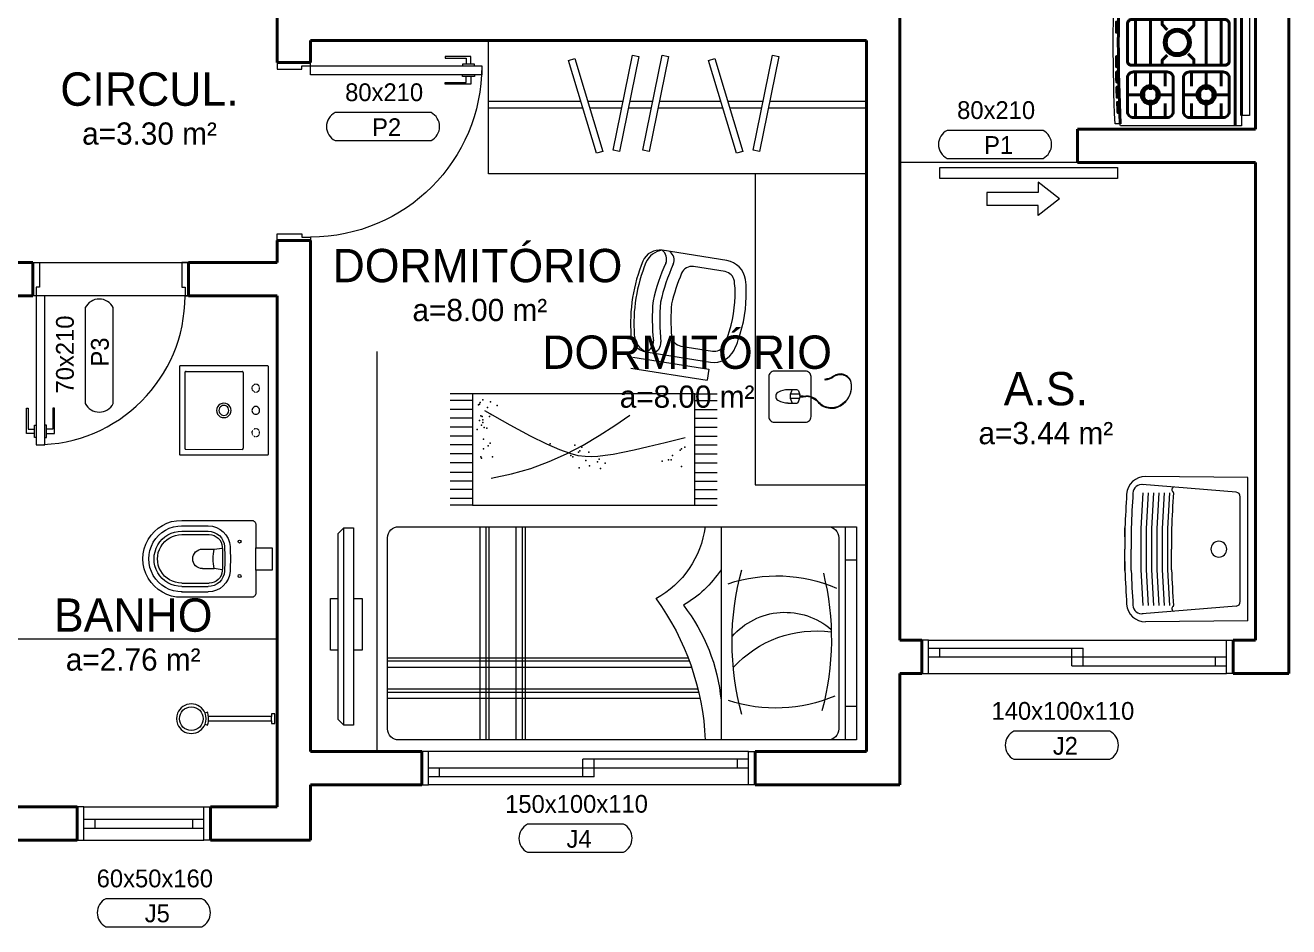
# Model space of a CAD drawing. Header units: millimetres. Extents: x 13204 to 24802, y 21209 to 40694.
# Drawn here: x 24203 to 24771, y 35512 to 35918 of the extents above; entities that cross this region are included whole.
import ezdxf
from ezdxf.enums import TextEntityAlignment as Align

# ---------------------------------------------------------------- set-up
doc = ezdxf.new("R2010")
doc.units = ezdxf.units.MM
doc.linetypes.add('CACHE', pattern=[0.24, 0.12, -0.12])
doc.linetypes.add('CONTINU', pattern=[0])
for name, color, linetype, lineweight in [('ESPECARQ', 2, 'Continuous', 20), ('ESQUADRIA', 2, 'Continuous', 20), ('Esquadrias', 2, 'Continuous', 20), ('Hachura', 8, 'Continuous', 0), ('Layout', 6, 'Continuous', 15), ('Layout-int', 1, 'Continuous', 40), ('Louças', 150, 'Continuous', 15), ('MOBILIÁRIO', 6, 'Continuous', 13), ('Moveis', 6, 'Continuous', 13), ('Paredes', 1, 'Continuous', 40), ('PISO', 5, 'Continuous', 5), ('TEXTO', 4, 'Continuous', 5)]:
    doc.layers.add(name, color=color, linetype=linetype, lineweight=lineweight)
doc.styles.add('LANA', font='stylu.ttf')
doc.styles.add('REGUA60', font='cityb___.ttf', dxfattribs={"width": 1.4})

# ---------------------------------------------------------------- blocks, each defined once
blk = doc.blocks.new('*U8', base_point=(47684.74, 3776.54))
at = {"layer": 'Esquadrias'}
for p, q in [((47678.49, 3848.54), (47674.99, 3848.54)), ((47674.99, 3848.54), (47674.99, 3837.04)), ((47679.24, 3850.29), (47678.49, 3850.29)), ((47678.49, 3850.29), (47678.49, 3844.79)), ((47683.24, 3853.54), (47679.24, 3853.54)), ((47679.24, 3853.54), (47679.24, 3776.54)), ((47683.24, 3776.54), (47683.24, 3853.54)), ((47683.24, 3850.29), (47683.99, 3850.29)), ((47683.99, 3850.29), (47683.99, 3844.79)), ((47683.99, 3848.54), (47687.49, 3848.54)), ((47687.49, 3848.54), (47687.49, 3837.04)), ((47675.74, 3837.04), (47675.74, 3846.54)), ((47675.74, 3846.54), (47678.49, 3846.54)), ((47678.49, 3844.79), (47679.24, 3844.79)), ((47683.99, 3844.79), (47683.24, 3844.79)), ((47686.74, 3846.54), (47683.99, 3846.54)), ((47686.74, 3837.04), (47686.74, 3846.54)), ((47674.99, 3837.04), (47675.74, 3837.04)), ((47687.49, 3837.04), (47686.74, 3837.04)), ((47606.24, 3776.54), (47604.74, 3776.54)), ((47606.24, 3772.54), (47606.24, 3776.54)), ((47679.24, 3776.54), (47683.24, 3776.54)), ((47683.24, 3776.54), (47684.74, 3776.54)), ((47683.24, 3772.54), (47683.24, 3776.54)), ((47607.74, 3772.54), (47606.24, 3772.54)), ((47607.74, 3761.54), (47607.74, 3772.54)), ((47681.74, 3761.54), (47681.74, 3772.54)), ((47681.74, 3772.54), (47683.24, 3772.54)), ((47604.74, 3761.54), (47607.74, 3761.54)), ((47684.74, 3761.54), (47681.74, 3761.54))]:
    blk.add_line(p, q, dxfattribs=at)
at = {"layer": 'Esquadrias', "color": 0}
blk.add_arc((47683.24, 3776.54), 77, 90, 180, dxfattribs=at)
blk = doc.blocks.new('*U13', base_point=(47994.74, 3576.54))
at = {"layer": 'Esquadrias'}
for p, q in [((47847.74, 3576.54), (47844.74, 3576.54)), ((47847.74, 3561.54), (47847.74, 3576.54)), ((47991.74, 3576.54), (47994.74, 3576.54)), ((47991.74, 3561.54), (47991.74, 3576.54)), ((47991.74, 3573.04), (47917.24, 3573.04)), ((47917.24, 3565.04), (47917.24, 3573.04)), ((47922.24, 3565.04), (47922.24, 3573.04)), ((47986.74, 3569.04), (47986.74, 3573.04)), ((47991.74, 3569.04), (47847.74, 3569.04)), ((47922.24, 3565.04), (47847.74, 3565.04)), ((47852.74, 3565.04), (47852.74, 3569.04)), ((47844.74, 3561.54), (47847.74, 3561.54)), ((47994.74, 3561.54), (47991.74, 3561.54))]:
    blk.add_line(p, q, dxfattribs=at)
at = {"layer": 'Esquadrias', "color": 0}
for p, q in [((47991.74, 3576.54), (47847.74, 3576.54)), ((47991.74, 3561.54), (47847.74, 3561.54))]:
    blk.add_line(p, q, dxfattribs=at)
blk = doc.blocks.new('7113117_p')
at = {"layer": 'Louças'}
blk.add_lwpolyline([(172.9, -144, 0.467984), (153.2, -124.3), (50, -124.3), (50, -50.4), (-50.4, -50.4), (-50.4, -124.3), (-153.6, -124.3, 0.441665), (-173.3, -144), (-173.3, -457.4, 1.008711), (172.9, -457.4)], format="xyb", close=True, dxfattribs=at)
at = {"layer": 'Louças', "linetype": 'CONTINU'}
blk.add_lwpolyline([(-50.4, -124.3), (50, -124.3)], dxfattribs=at)
at = {"layer": 'Louças', "color": 8, "linetype": 'CONTINU'}
for points in [[(-77.7, -190.6, 1), (-77.7, -204.4)], [(-77.7, -204.4, 1), (-77.7, -190.6)], [(77.7, -190.6, 1), (77.7, -204.4)], [(77.7, -204.4, 1), (77.7, -190.6)], [(-55.5, -240.3, 0.40075), (-148.8, -338.1)], [(-55, -265.2, 0.398103), (-124.8, -338.9)], [(-53.8, -275.4, 0.398153), (-109.4, -334.2)], [(55.1, -240.3, 0.027466), (-55.5, -240.3)], [(54.7, -265.2, 0.027933), (-55, -265.2)], [(53.4, -275.4, 0.02758), (-53.8, -275.4)], [(109, -334.2, 0.398153), (53.4, -275.4)], [(124.4, -338.9, 0.398024), (54.7, -265.2)], [(148.4, -338.1, 0.400736), (55.1, -240.3)], [(-43.9, -311.9, 0.088949), (43.5, -312)], [(-43.9, -364.6, 0.417873), (0, -408.2)], [(0, -408.2, 0.414762), (43.5, -364.6)], [(-148.8, -456.1, 1.005641), (148.4, -456.1)], [(-124.8, -457.4, 1.001107), (124.4, -457.1)], [(-109.4, -457.4, 1.001183), (109, -457.1)]]:
    blk.add_lwpolyline(points, format="xyb", dxfattribs=at)
for points in [[(-48.9, -275.2), (-43.9, -311.9)], [(43.5, -312), (48.5, -275.2)], [(-148.8, -458.5), (-148.8, -339)], [(-124.8, -457.4), (-124.8, -338.9)], [(-109.4, -457.4), (-109.4, -334.2)], [(-43.9, -364.6), (-43.9, -311.9)], [(43.5, -364.6), (43.5, -312)], [(109, -457.1), (109, -334.2)], [(124.4, -457.1), (124.4, -338.9)], [(148.4, -458.5), (148.4, -339)]]:
    blk.add_lwpolyline(points, dxfattribs=at)
blk = doc.blocks.new('Chu002')
at = {"layer": 'Louças'}
blk.add_line((-15, 23.1), (15, 23.1), dxfattribs=at)
blk.add_lwpolyline([(36.5, 657.1, 0.189243), (-36.5, 657.1, 0.681742), (-36.5, 470.9), (-43.2, 455.2, 0.063779), (-15, 447.8), (-15, 23.1), (-32, 23.1), (-32, 0), (32, 0), (32, 23.1), (15, 23.1), (15, 447.9, 0.063667), (43.1, 455.4), (36.5, 470.9, 0.681742)], format="xyb", close=True, dxfattribs=at)
blk.add_circle((0, 564), 80, dxfattribs=at)
for centre, radius, start, end in [((0, 564), 100, 248.5678, 291.4322), ((-0.3, 561.7), 114.8, 262.63886, 277.65289)]:
    blk.add_arc(centre, radius, start, end, dxfattribs=at)
blk = doc.blocks.new('7408317_p')
at = {"layer": 'Louças'}
blk.add_lwpolyline([(200, 198.7), (198.2, 200.5), (-198.3, 200.5), (-200, 198.7), (-200, -197.7), (-198.3, -199.5), (198.2, -199.5), (200, -197.7)], close=True, dxfattribs=at)
at = {"layer": 'Louças', "linetype": 'CACHE'}
for points in [[(-100, 161.5, 1.00004), (-100, 126.5)], [(-100, 126.5, 1.000058), (-100, 161.5)], [(100, 161.5, 1.000022), (100, 126.5)], [(100, 126.5, 1.000056), (100, 161.5)]]:
    blk.add_lwpolyline(points, format="xyb", dxfattribs=at)
at = {"layer": 'Louças', "linetype": 'CONTINU'}
for points in [[(0, 161.5, 1.00026), (0, 126.5)], [(0, 126.5, 1.000277), (0, 161.5)], [(-170.3, 87.5, 0.414587), (-175.3, 82.5)], [(175.4, 82.5, 0.414612), (170.4, 87.5)], [(0, 33, 1.000349), (0, -32)], [(0, 22.7, 1.000759), (0, -21.8)], [(0, -32, 1.000654), (0, 33)], [(0, -21.8, 1.000698), (0, 22.7)], [(-173.6, -173, -0.197042), (-175, -169.5)], [(-175, -169.5, 0.414578), (-170, -174.5)], [(170.6, -174.5, 0.413833), (175, -170.1)], [(-170, -174.5, -0.19704), (-173.6, -173)]]:
    blk.add_lwpolyline(points, format="xyb", dxfattribs=at)
for points in [[(-175, -169.5), (-175.3, 82.5)], [(-170.3, 87.5), (170.4, 87.5)], [(175, -170.1), (175.4, 82.5)], [(-170, -174.5), (170.6, -174.5)]]:
    blk.add_lwpolyline(points, dxfattribs=at)
blk = doc.blocks.new('*U14', base_point=(47789.74, 3901.54))
at = {"layer": 'Esquadrias'}
for p, q in [((47788.24, 3968.54), (47784.24, 3968.54)), ((47784.24, 3968.54), (47784.24, 3901.54)), ((47788.24, 3901.54), (47788.24, 3968.54)), ((47783.49, 3963.54), (47779.99, 3963.54)), ((47779.99, 3963.54), (47779.99, 3952.04)), ((47784.24, 3965.29), (47783.49, 3965.29)), ((47783.49, 3965.29), (47783.49, 3959.79)), ((47788.24, 3965.29), (47788.99, 3965.29)), ((47788.99, 3965.29), (47788.99, 3959.79)), ((47788.99, 3963.54), (47792.49, 3963.54)), ((47792.49, 3963.54), (47792.49, 3952.04)), ((47780.74, 3952.04), (47780.74, 3961.54)), ((47780.74, 3961.54), (47783.49, 3961.54)), ((47783.49, 3959.79), (47784.24, 3959.79)), ((47788.99, 3959.79), (47788.24, 3959.79)), ((47791.74, 3961.54), (47788.99, 3961.54)), ((47791.74, 3952.04), (47791.74, 3961.54)), ((47779.99, 3952.04), (47780.74, 3952.04)), ((47792.49, 3952.04), (47791.74, 3952.04)), ((47721.24, 3901.54), (47719.74, 3901.54)), ((47721.24, 3897.54), (47721.24, 3901.54)), ((47784.24, 3901.54), (47788.24, 3901.54)), ((47788.24, 3901.54), (47789.74, 3901.54)), ((47788.24, 3897.54), (47788.24, 3901.54)), ((47722.74, 3897.54), (47721.24, 3897.54)), ((47722.74, 3886.54), (47722.74, 3897.54)), ((47786.74, 3886.54), (47786.74, 3897.54)), ((47786.74, 3897.54), (47788.24, 3897.54)), ((47719.74, 3886.54), (47722.74, 3886.54)), ((47789.74, 3886.54), (47786.74, 3886.54))]:
    blk.add_line(p, q, dxfattribs=at)
at = {"layer": 'Esquadrias', "color": 0}
blk.add_arc((47788.24, 3901.54), 67, 90, 180, dxfattribs=at)
blk = doc.blocks.new('*U15', base_point=(48019.74, 3881.54))
at = {"layer": 'Esquadrias'}
for p, q in [((47962.74, 3881.54), (47959.74, 3881.54)), ((47962.74, 3866.54), (47962.74, 3881.54)), ((48016.74, 3881.54), (48019.74, 3881.54)), ((48016.74, 3866.54), (48016.74, 3881.54)), ((48016.74, 3876.04), (47962.74, 3876.04)), ((48016.74, 3872.04), (47962.74, 3872.04)), ((47967.74, 3872.04), (47967.74, 3876.04)), ((48011.74, 3872.04), (48011.74, 3876.04)), ((47959.74, 3866.54), (47962.74, 3866.54)), ((48019.74, 3866.54), (48016.74, 3866.54))]:
    blk.add_line(p, q, dxfattribs=at)
at = {"layer": 'Esquadrias', "color": 0}
for p, q in [((48016.74, 3881.54), (47962.74, 3881.54)), ((48016.74, 3866.54), (47962.74, 3866.54))]:
    blk.add_line(p, q, dxfattribs=at)
blk = doc.blocks.new('T560655_t')
at = {"layer": 'Louças'}
for p, q in [((0, 322.5), (460.2, 326.7)), ((0, 322.5), (0, -322.5)), ((553.4, 96.5), (553.4, 0)), ((553.4, 56), (553.4, 96.5)), ((553.4, -96.4), (553.4, 0)), ((553.4, -56), (553.4, -96.4)), ((0, -322.5), (460.2, -326.7))]:
    blk.add_line(p, q, dxfattribs=at)
at = {"layer": 'Louças', "color": 8}
for p, q in [((53.2, 256.3), (475.7, 290.7)), ((34.5, 236.1), (34.5, -236.1)), ((343.9, 92.4), (343.9, 0)), ((525.2, 95.9), (525.2, 0)), ((343.9, -92.3), (343.9, 0)), ((525.2, -96.4), (525.2, 0)), ((53.2, -256.3), (475.7, -290.7))]:
    blk.add_line(p, q, dxfattribs=at)
for points in [[(353.3, -253.6), (361.7, -92.7), (361.7, 0), (361.7, 92.7), (353.3, 253.7)], [(377.3, -253.6), (385.7, -92.7), (385.7, 0), (385.7, 92.7), (377.3, 253.7)], [(401.3, -253.6), (409.7, -92.7), (409.7, 0), (409.7, 92.7), (401.3, 253.7)], [(425.3, -253.6), (433.7, -92.7), (433.7, 0), (433.7, 92.7), (425.3, 253.7)], [(449.3, -253.6), (457.7, -92.7), (457.7, 0), (457.7, 92.7), (449.3, 253.7)], [(473.3, -253.6), (481.7, -92.7), (481.7, 0), (481.7, 92.7), (473.3, 253.7)]]:
    blk.add_lwpolyline(points, dxfattribs=at)
at = {"layer": 'Louças'}
for centre, radius, start, end in [((461, 241.8), 84.9, 3.55, 90.5256), ((-5964.4, -156.8), 6522.7, 2.22556, 3.55002), ((-5964.4, 156.9), 6522.7, 356.44998, 357.77444), ((461, -241.8), 84.9, 269.4744, 356.45)]:
    blk.add_arc(centre, radius, start, end, dxfattribs=at)
at = {"layer": 'Louças', "color": 8}
for centre, radius, start, end in [((476.6, 250), 40.7, 3.6105, 98.0978), ((54.8, 236.1), 20.3, 94.6512, 180), ((330.5, 268.3), 11.6, 299.2802, 69.7798), ((340.2, 255.2), 4.97, 143.622, 196.6341), ((-5964.4, -156.8), 6313.2, 2.2622, 3.72935), ((-5964.4, -156.8), 6494.5, 2.23039, 3.61416), ((131, 0), 35.4, 0, 180), ((131, 0), 35.4, 180, 0), ((-5964.4, 156.9), 6313.2, 356.27065, 357.7378), ((-5964.4, 156.9), 6494.5, 356.38584, 357.77444), ((54.8, -236.1), 20.3, 180, 265.3488), ((330.5, -268.3), 11.6, 290.2202, 60.7198), ((340.2, -255.2), 4.97, 163.3659, 216.378), ((476.6, -250), 40.7, 261.9022, 356.3895)]:
    blk.add_arc(centre, radius, start, end, dxfattribs=at)
blk = doc.blocks.new('*U17', base_point=(47919.74, 3501.54))
at = {"layer": 'Esquadrias'}
for p, q in [((47782.74, 3501.54), (47779.74, 3501.54)), ((47782.74, 3486.54), (47782.74, 3501.54)), ((47916.74, 3501.54), (47919.74, 3501.54)), ((47916.74, 3486.54), (47916.74, 3501.54)), ((47916.74, 3498.04), (47847.24, 3498.04)), ((47847.24, 3490.04), (47847.24, 3498.04)), ((47852.24, 3490.04), (47852.24, 3498.04)), ((47911.74, 3494.04), (47911.74, 3498.04)), ((47916.74, 3494.04), (47782.74, 3494.04)), ((47852.24, 3490.04), (47782.74, 3490.04)), ((47787.74, 3490.04), (47787.74, 3494.04)), ((47779.74, 3486.54), (47782.74, 3486.54)), ((47919.74, 3486.54), (47916.74, 3486.54))]:
    blk.add_line(p, q, dxfattribs=at)
at = {"layer": 'Esquadrias', "color": 0}
for p, q in [((47916.74, 3501.54), (47782.74, 3501.54)), ((47916.74, 3486.54), (47782.74, 3486.54))]:
    blk.add_line(p, q, dxfattribs=at)
blk = doc.blocks.new('Setaxr01')
at = {"layer": 'PISO'}
for p, q in [((1962.5, 0), (1387.5, 450)), ((1387.5, 450), (1387.5, 175)), ((1387.5, 175), (0, 175)), ((0, 175), (0, -175)), ((1962.5, 0), (1387.5, -450)), ((1387.5, -175), (0, -175)), ((1387.5, -450), (1387.5, -175))]:
    blk.add_line(p, q, dxfattribs=at)
blk = doc.blocks.new('*U43', base_point=(58680.81, 6338.31))
blk = doc.blocks.new('*U51', base_point=(57310.46, 6559.34))
blk = doc.blocks.new('*U36', base_point=(57370.6, 6985.79))
blk = doc.blocks.new('INDESQ2')
at = {"color": 0, "linetype": 'ByBlock'}
for p, q in [((4.32, 2.96), (-4.32, 2.96)), ((-4.32, 0.44), (4.32, 0.44))]:
    blk.add_line(p, q, dxfattribs=at)
at = {"color": 0}
for centre, start, end in [((-3.67, 1.7), 117.3654, 242.6346), ((3.67, 1.7), 297.3654, 62.6346)]:
    blk.add_arc(centre, 1.42, start, end, dxfattribs=at)
at = {"style": 'REGUA60', "width": 1.4, "flags": 9}
blk.add_attdef('LOCAL', text='', height=1.5, dxfattribs=at).set_placement((-0.08, -4.35), align=Align.CENTER)
at = {"layer": 'ESPECARQ', "color": 0, "style": 'REGUA60'}
for tag, width, p in [('COD', 1.1, (-0.08, 0.95)), ('DIM', 1.4, (-0.08, -2.17))]:
    blk.add_attdef(tag, text='', height=1.5, dxfattribs=dict(at, width=width)).set_placement(p, align=Align.CENTER)
blk = doc.blocks.new('*U53', base_point=(58470.56, 6572.97))
blk = doc.blocks.new('*U40', base_point=(57383.12, 6770.06))
blk = doc.blocks.new('Conj096x203_t')
at = {"layer": 'MOBILIÁRIO', "color": 8}
for p, q in [((111.8, 755.2), (111.8, 2110)), ((125.8, 750.1), (125.8, 2110)), ((153.7, 740.5), (153.7, 2110)), ((251.7, 712.8), (251.7, 2110)), ((265.7, 709.5), (265.7, 2110)), ((293.6, 703.6), (293.6, 2110)), ((480, 1694.3), (-480, 1694.3)), ((480, 1666.4), (-480, 1666.4)), ((480, 1652.4), (-480, 1652.4)), ((480, 1531.2), (-480, 1531.2)), ((480, 1503.3), (-480, 1503.3)), ((480, 1489.3), (-480, 1489.3)), ((-480, 610), (480, 610)), ((-430, 80), (430, 80)), ((480, 50), (-480, 50)), ((-330, 0), (-330, 50)), ((330, 0), (330, 50))]:
    blk.add_line(p, q, dxfattribs=at)
at = {"layer": 'MOBILIÁRIO', "linetype": 'Continuous', "lineweight": 0, "flags": 128}
blk.add_lwpolyline([(480, 2060, 0.414214), (430, 2110), (-430, 2110, 0.414214), (-480, 2060), (-480, 0), (480, 0)], format="xyb", close=True, dxfattribs=at)
at = {"layer": 'MOBILIÁRIO', "color": 8}
for centre, radius, start, end in [((-534.7, 1110.4), 432.1, 277.2698, 331.2485), ((528.3, 1844.2), 1164, 233.9983, 267.6195), ((-570.1, 1039), 514.3, 303.4897, 329.6863), ((376.9, 1424.9), 818.4, 232.0742, 264.715), ((427.9, 360.2), 686.6, 161.5663, 203.1347), ((-347.7, 364.2), 684.2, 337.0665, 18.1126), ((38.4, -677.8), 1238.2, 74.7115, 105.1887), ((221.2, 321.5), 315.8, 130.8818, 221.0054), ((492.5, 182.7), 503.3, 132.2899, 187.8553), ((-430, 130), 50, 180, 270), ((26, 1351.8), 1238.2, 256.1366, 285.1101), ((430, 130), 50, 270, 0)]:
    blk.add_arc(centre, radius, start, end, dxfattribs=at)
blk = doc.blocks.new('P10350')
at = {"layer": 'MOBILIÁRIO'}
for p, q in [((-0.18, 0.3094), (-0.18, 0.1669)), ((0.18, 0.1669), (0.18, 0.3094))]:
    blk.add_line(p, q, dxfattribs=at)
blk.add_lwpolyline([(-0.1685, 0.5372, 0.34754), (-0.23, 0.4594), (-0.23, 0.1669, 0.32794), (-0.1599, 0.0715, 0.036168), (-0.112, 0.0602, 0.091436), (0.112, 0.0602, 0.036168), (0.1599, 0.0715, 0.32794), (0.23, 0.1669), (0.23, 0.4594, 0.34754), (0.1685, 0.5372, 0.116963)], format="xyb", close=True, dxfattribs=at)
blk.add_lwpolyline([(0.23, 0.4594, 0.272556), (0.165, 0.5226, 0.116963), (-0.165, 0.5226, 0.272556), (-0.23, 0.4594)], format="xyb", dxfattribs=at)
for centre, radius, start, end in [((-0.1869, 0.4816), 0.0484, 207.2712, 282.9648), ((0.058, -0.4135), 0.8796, 93.7812, 105.4333), ((-0.058, -0.4135), 0.8796, 74.5667, 86.2188), ((0.1869, 0.4816), 0.0484, 257.0352, 332.7288), ((-0.1869, 0.4479), 0.0484, 207.2712, 282.9648), ((0.058, -0.4472), 0.8796, 93.7812, 105.4333), ((-0.058, -0.4472), 0.8796, 74.5667, 86.2188), ((0.1869, 0.4479), 0.0484, 257.0352, 332.7288), ((-0.13, 0.3094), 0.05, 103.9549, 180), ((0.058, -0.4472), 0.8296, 94.0095, 103.9549), ((-0.058, -0.4472), 0.8296, 76.0451, 85.9905), ((0.13, 0.3094), 0.05, 0, 76.0451), ((-0.13, 0.1669), 0.05, 180, 252.6255), ((-0.0583, 0.396), 0.29, 252.6255, 261.0259), ((0.0583, 0.396), 0.29, 278.9741, 287.3745), ((0.13, 0.1669), 0.05, 287.3745, 360), ((0, 0.6678), 0.5678, 259.4903, 280.5097)]:
    blk.add_arc(centre, radius, start, end, dxfattribs=at)
blk = doc.blocks.new('Mouse')
at = {"layer": 'Hachura', "color": 0}
for p, q in [((-31.3, 126), (-31.3, 85.5)), ((-25.8, 133.7), (-8, 139.8)), ((-11.3, 138.7), (-11.3, 96.9)), ((-4.3, 140.7), (-4.2, 142.3)), ((-4.2, 142.3), (-2.6, 142.5)), ((-4.1, 143.3), (-4, 145.3)), ((-4.1, 143.3), (-2.8, 143.5)), ((-4, 145.3), (-2.3, 145.5)), ((-3.9, 146.3), (-3.7, 149)), ((-3.9, 146.3), (-2.5, 146.5)), ((-3.7, 149), (-2.2, 149.1)), ((-3.6, 150), (-3.4, 152.7)), ((-3.6, 150), (-2.3, 150.1)), ((-3.4, 152.7), (-1.9, 152.8)), ((-3.3, 153.7), (-3.2, 154.4)), ((-3.3, 153.7), (-2.1, 153.8)), ((-2.4, 154.4), (-3.2, 154.4)), ((-2.4, 154.4), (-2.5, 166.2)), ((-0.4, 154.4), (-2.4, 154.4)), ((0.6, 151.5), (-0.7, 151.6)), ((0.5, 152.5), (-0.6, 152.6)), ((-0.4, 154.4), (-0.5, 166.2)), ((0.4, 154.4), (-0.4, 154.4)), ((1, 147.5), (-0.3, 147.6)), ((0.9, 148.5), (-0.2, 148.6)), ((1.3, 144.4), (-0.1, 144.5)), ((1.2, 145.4), (0.1, 145.5)), ((0.5, 152.5), (0.4, 154.4)), ((0.9, 148.5), (0.6, 151.5)), ((1.2, 145.4), (1, 147.5)), ((1.7, 140.7), (1.3, 144.4)), ((23.2, 133.7), (5.3, 139.8)), ((8.7, 138.7), (8.7, 96.9)), ((28.7, 85.5), (28.7, 126))]:
    blk.add_line(p, q, dxfattribs=at)
at = {"layer": 'Hachura'}
blk.add_lwpolyline([(115, 165, 0.414214), (90, 190), (3.1, 190, -0.128199), (22.4, 219.4, 0.177485), (51, 266.7, 0.180122), (41.8, 321.9, 0.326018), (-65, 370.7, 0.526166), (-91.8, 290.5, -0.121014), (-77.7, 251.3), (-76, 253.9, 0.114167), (-90.1, 291.7, -0.635198), (-48.6, 370.7, -0.280943), (40.1, 320.9, -0.177553), (49.1, 267.8, -0.180278), (21.1, 221, 0.130799), (1, 190), (-90, 190, 0.414214), (-115, 165), (-115, 25, 0.414214), (-90, 0), (90, 0, 0.414214), (115, 25)], format="xyb", close=True, dxfattribs=at)
at = {"layer": 'Hachura', "color": 0}
for centre, radius, start, end in [((69.2, 167.7), 71.7, 161.9133, 181.2098), ((69.2, 167.7), 69.7, 161.9133, 181.2209), ((69.2, 167.7), 69.7, 161.3758, 161.9133), ((-23.2, 126), 8.17, 109.0136, 180), ((-1.3, 120.6), 20.4, 70.9864, 109.0136), ((-2.7, 143), 0.506, 287.6968, 91.2518), ((-2.5, 146), 0.506, 287.6968, 91.2518), ((-2.3, 149.6), 0.506, 287.6968, 91.2518), ((-2.1, 153.3), 0.506, 287.6968, 91.2518), ((-0.6, 152.1), 0.506, 89.6119, 253.1669), ((-0.2, 148), 0.506, 89.6119, 253.1669), ((0, 145), 0.506, 89.6119, 253.1669), ((20.5, 126), 8.17, 0, 70.9864), ((-1.3, 146.9), 50.9, 233.9012, 306.0988), ((58.2, 86.5), 89.5, 179.3488, 210.5744), ((-60.9, 86.5), 89.5, 329.4256, 0.6512), ((-1.3, 51.4), 20.4, 210.5744, 329.4256)]:
    blk.add_arc(centre, radius, start, end, dxfattribs=at)
blk = doc.blocks.new('A$C54701999')
at = {"layer": 'MOBILIÁRIO', "color": 8}
for p, q in [((3.64, 45.84), (6.64, 48.84)), ((3.64, 45.84), (3.64, -48.16)), ((3.64, -48.16), (6.64, -51.16))]:
    blk.add_line(p, q, dxfattribs=at)
for points in [[(6.64, 48.84), (11.64, 48.84), (11.64, -51.16), (6.64, -51.16), (6.64, 48.84)], [(3.64, -13.08), (0, -13.08), (0, 13.08), (3.64, 13.08)], [(11.64, 13.08), (15.89, 13.08), (15.89, -13.08), (11.64, -13.08)]]:
    blk.add_lwpolyline(points, dxfattribs=at)
blk = doc.blocks.new('Tapete3')
at = {"layer": 'Hachura'}
for p, q in [((-500, 250.2), (-600, 250.2)), ((500, 250.2), (600, 250.2)), ((-500, 219.9), (-600, 219.9)), ((-500, 179.9), (-600, 179.9)), ((500, 219.9), (600, 219.9)), ((500, 179.9), (600, 179.9)), ((-500, 143), (-600, 143)), ((500, 143), (600, 143)), ((-500, 103), (-600, 103)), ((-500, 59.5), (-600, 59.5)), ((500, 103), (600, 103)), ((500, 59.5), (600, 59.5)), ((-500, 19.5), (-600, 19.5)), ((500, 19.5), (600, 19.5)), ((-500, -20.5), (-600, -20.5)), ((500, -20.5), (600, -20.5)), ((-500, -60.5), (-600, -60.5)), ((-500, -100.5), (-600, -100.5)), ((500, -60.5), (600, -60.5)), ((500, -100.5), (600, -100.5)), ((-500, -140.5), (-600, -140.5)), ((500, -140.5), (600, -140.5)), ((-500, -180.5), (-600, -180.5)), ((-500, -220.5), (-600, -220.5)), ((500, -180.5), (600, -180.5)), ((500, -220.5), (600, -220.5)), ((-500, -250.2), (-600, -250.2)), ((500, -250.2), (600, -250.2))]:
    blk.add_line(p, q, dxfattribs=at)
blk.add_lwpolyline([(500, 249.8), (-500, 249.8), (-500, -250.2), (500, -250.2)], close=True, dxfattribs=at)
for points in [[(415.7, 128.4), (324.4, 109.7), (237.8, 84.7), (155.5, 54.1), (77.1, 18.8), (2.1, -20.4), (-70, -62.9), (-139.5, -107.7), (-207, -154.1)], [(-457.2, -52.2), (-366.2, -30.2), (-290.2, -12.1), (-227.3, 2.3), (-175.3, 13.6), (-132.2, 21.8), (-95.9, 27.5), (-64.3, 30.9), (-35.3, 32.3), (-6.7, 31.7), (24.6, 27.6), (61.6, 18.2), (107.6, 1.5), (165.8, -24.2), (239.3, -60.9), (331.2, -110.4), (444.8, -174.5)]]:
    blk.add_lwpolyline(points, dxfattribs=at)
for p in [(-439.8, 76), (-96.4, 61.4), (-76, 84.7), (-26.6, 73.1), (20, 81.8), (-434, 3.2), (-399, 26.5), (-393.2, 46.9), (-381.6, 46.9), (-352.5, 52.7), (-70.2, 44), (-61.5, 55.6), (-23.7, 11.9), (-9.1, 49.8), (17.1, 6.1), (22.9, 11.9), (49.1, 32.3), (57.8, 26.5), (409.9, 32.3), (459.4, 38.1), (462.3, 32.3), (-454.3, -11.4), (-439.8, -2.6), (8.3, -11.4), (40.3, -20.1), (150.9, -26), (421.5, -28.9), (430.3, -17.2), (450.6, -2.6), (450.6, -46.3), (436.1, -95.9), (447.7, -98.8), (459.4, -110.4), (479.7, -90), (415.7, -157), (424.5, -148.3), (453.6, -122.1), (453.6, -133.7), (456.5, -148.3), (462.3, -151.2), (468.1, -130.8), (389.5, -197.8), (418.6, -215.3), (433.2, -189.1), (453.6, -224), (465.2, -212.4), (468.1, -203.6), (473.9, -200.7), (473.9, -200.7)]:
    blk.add_point(p, dxfattribs=at)
blk = doc.blocks.new('Maison Grill de Embutir_t')
blk.add_lwpolyline([(820, 635, 0.000298), (810, 635.5), (810, 661.2, 0.021946), (10, 661.2), (10, 635.5, 0.000298), (0, 635), (0, 40), (50, 40), (50, 0), (770, 0), (770, 40), (820, 40)], format="xyb", close=True)
at = {"layer": 'Layout-int', "color": 0}
for points in [[(810, 635.5, 0.023843), (10, 635.5)], [(135, 639.9), (135, 649.9, 0.001688), (85, 647.9), (85, 637.9)], [(185, 641.6), (185, 649.1, 0.000675), (165, 648.4), (165, 640.9)], [(280, 643.9), (280, 653.9, 0.001012), (250, 653.3), (250, 643.3)], [(310, 644.3), (310, 654.3, -0.001687), (360, 654.8), (360, 644.8)], [(530, 644.3), (530, 654.3, 0.001687), (480, 654.8), (480, 644.8)], [(605, 642.9), (605, 652.9, 0.001687), (555, 653.9), (555, 643.9)], [(630, 642.3), (630, 652.3, -0.001687), (680, 650.8), (680, 640.8)], [(755, 637.9), (755, 647.1, 0.001688), (705, 649.1), (705, 639.8)]]:
    blk.add_lwpolyline(points, format="xyb", dxfattribs=at)
for points in [[(40, 570), (40, 405, 0.414214), (70, 375), (235, 375, 0.414214), (265, 405), (265, 570, 0.414214), (235, 600), (70, 600, 0.414214)], [(522.5, 120), (522.5, 580, 0.414214), (502.5, 600), (317.5, 600, 0.414214), (297.5, 580), (297.5, 120, 0.414214), (317.5, 100), (502.5, 100, 0.414214)], [(750, 375, 0.414214), (780, 405), (780, 570, 0.414214), (750, 600), (585, 600, 0.414214), (555, 570), (555, 405, 0.414214), (585, 375)], [(40, 295), (40, 130, 0.414214), (70, 100), (235, 100, 0.414214), (265, 130), (265, 295, 0.414214), (235, 325), (70, 325, 0.414214)], [(555, 295), (555, 130, 0.414214), (585, 100), (750, 100, 0.414214), (780, 130), (780, 295, 0.414214), (750, 325), (585, 325, 0.414214)]]:
    blk.add_lwpolyline(points, format="xyb", close=True, dxfattribs=at)
for points in [[(110, 560), (40, 560)], [(152.5, 512.5), (152.5, 600)], [(265, 560), (195, 560)], [(297.5, 560), (522.5, 560)], [(625, 560), (555, 560)], [(667.5, 512.5), (667.5, 600)], [(780, 560), (710, 560)], [(127.5, 487.5), (40, 487.5)], [(152.5, 375), (152.5, 462.5)], [(265, 487.5), (177.5, 487.5)], [(297.5, 487.5), (522.5, 487.5)], [(642.5, 487.5), (555, 487.5)], [(667.5, 375), (667.5, 462.5)], [(780, 487.5), (692.5, 487.5)], [(110, 415), (40, 415)], [(265, 415), (195, 415)], [(347.5, 405), (322.5, 430), (297.5, 430)], [(522.5, 430), (497.5, 430), (472.5, 405)], [(625, 415), (555, 415)], [(780, 415), (710, 415)], [(152.5, 237.5), (152.5, 325)], [(667.5, 237.5), (667.5, 325)], [(110, 285), (40, 285)], [(265, 285), (195, 285)], [(297.5, 273.5), (326, 273.5), (354.6, 302.1)], [(522.5, 273.5), (494, 273.5), (465.4, 302.1)], [(625, 285), (555, 285)], [(780, 285), (710, 285)], [(127.5, 212.5), (40, 212.5)], [(152.5, 100), (152.5, 187.5)], [(265, 212.5), (177.5, 212.5)], [(297.5, 212.5), (522.5, 212.5)], [(642.5, 212.5), (555, 212.5)], [(667.5, 100), (667.5, 187.5)], [(780, 212.5), (692.5, 212.5)], [(110, 140), (40, 140)], [(265, 140), (195, 140)], [(297.5, 140), (522.5, 140)], [(625, 140), (555, 140)], [(780, 140), (710, 140)], [(0, 70), (820, 70)], [(50, 40), (770, 40)]]:
    blk.add_lwpolyline(points, dxfattribs=at)
for centre, radius in [((152.5, 487.5), 45), ((152.5, 487.5), 35), ((667.5, 487.5), 45), ((667.5, 487.5), 35), ((410, 355), 65), ((410, 355), 55), ((152.5, 212.5), 45), ((667.5, 212.5), 45), ((152.5, 212.5), 35), ((667.5, 212.5), 35)]:
    blk.add_circle(centre, radius, dxfattribs=at)

msp = doc.modelspace()

# ---------------------------------------------------------------- linework, layer by layer
at = {"layer": 'ESQUADRIA'}
msp.add_lwpolyline([(24614.05, 35848.7), (24614.05, 35853.7), (24694.05, 35853.7), (24694.05, 35848.7), (24614.05, 35848.7)], dxfattribs=at)
at = {"layer": 'Louças'}
msp.add_line((24196.07, 35641.47), (24316.07, 35641.47), dxfattribs=at)
at = {"layer": 'MOBILIÁRIO'}
for p, q in [((24411.07, 35850.87), (24411.07, 35910.87)), ((24581.07, 35850.87), (24411.07, 35850.87)), ((24531.07, 35850.87), (24531.07, 35710.87)), ((24361.07, 35590.87), (24361.07, 35770.87)), ((24475.94, 35768.35), (24510.22, 35762.86)), ((24475.15, 35763.38), (24509.42, 35757.9)), ((24510.22, 35762.86), (24509.42, 35757.9)), ((24531.07, 35710.87), (24581.07, 35710.87))]:
    msp.add_line(p, q, dxfattribs=at)
at = {"layer": 'MOBILIÁRIO', "color": 8}
for p, q in [((24452.68, 35883.35), (24411.07, 35883.35)), ((24471.61, 35883.35), (24455.76, 35883.35)), ((24484.94, 35883.35), (24474.62, 35883.35)), ((24515.67, 35883.35), (24487.96, 35883.35)), ((24534.6, 35883.35), (24518.76, 35883.35)), ((24581.07, 35883.35), (24537.62, 35883.35)), ((24453.58, 35880.35), (24411.07, 35880.35)), ((24471, 35880.35), (24456.66, 35880.35)), ((24484.33, 35880.35), (24474.02, 35880.35)), ((24516.57, 35880.35), (24487.35, 35880.35)), ((24533.99, 35880.35), (24519.66, 35880.35)), ((24581.07, 35880.35), (24537.01, 35880.35))]:
    msp.add_line(p, q, dxfattribs=at)
for points in [[(24447.13, 35901.86), (24449.96, 35902.71), (24462.49, 35860.93), (24459.65, 35860.08)], [(24447.13, 35901.86), (24449.96, 35902.71), (24462.49, 35860.93), (24459.65, 35860.08)], [(24475.84, 35904.18), (24478.74, 35903.59), (24470.05, 35860.84), (24467.16, 35861.43)], [(24475.84, 35904.18), (24478.74, 35903.59), (24470.05, 35860.84), (24467.16, 35861.43)], [(24489.18, 35904.18), (24492.07, 35903.59), (24483.39, 35860.84), (24480.49, 35861.43)], [(24489.18, 35904.18), (24492.07, 35903.59), (24483.39, 35860.84), (24480.49, 35861.43)], [(24510.12, 35901.86), (24512.95, 35902.71), (24525.48, 35860.93), (24522.65, 35860.08)], [(24510.12, 35901.86), (24512.95, 35902.71), (24525.48, 35860.93), (24522.65, 35860.08)], [(24538.83, 35904.18), (24541.73, 35903.59), (24533.04, 35860.84), (24530.15, 35861.43)], [(24538.83, 35904.18), (24541.73, 35903.59), (24533.04, 35860.84), (24530.15, 35861.43)]]:
    msp.add_lwpolyline(points, close=True, dxfattribs=at)
at = {"layer": 'Paredes'}
for p, q in [((24316.07, 35900.87), (24316.07, 36135.87)), ((24756.07, 35870.87), (24756.07, 35960.87)), ((24771.07, 35625.87), (24771.07, 35960.87)), ((24596.07, 35640.87), (24596.07, 35925.87)), ((24331.07, 35910.87), (24581.07, 35910.87)), ((24331.07, 35900.87), (24331.07, 35910.87)), ((24581.07, 35590.87), (24581.07, 35910.87)), ((24331.07, 35900.87), (24316.07, 35900.87)), ((24756.07, 35870.87), (24676.07, 35870.87)), ((24676.07, 35870.87), (24676.07, 35855.87)), ((24756.07, 35855.87), (24676.07, 35855.87)), ((24756.07, 35665.87), (24756.07, 35855.87)), ((24756.07, 35640.87), (24756.07, 35825.87)), ((24316.07, 35810.87), (24316.07, 35820.87)), ((24331.07, 35820.87), (24316.07, 35820.87)), ((24331.07, 35590.87), (24331.07, 35820.87)), ((24196.07, 35810.87), (24206.07, 35810.87)), ((24206.07, 35795.87), (24206.07, 35810.87)), ((24276.07, 35810.87), (24316.07, 35810.87)), ((24276.07, 35795.87), (24276.07, 35810.87)), ((24196.07, 35795.87), (24206.07, 35795.87)), ((24276.07, 35795.87), (24316.07, 35795.87)), ((24316.07, 35565.87), (24316.07, 35795.87)), ((24596.07, 35640.87), (24606.07, 35640.87)), ((24606.07, 35640.87), (24606.07, 35625.87)), ((24746.07, 35640.87), (24756.07, 35640.87)), ((24746.07, 35640.87), (24746.07, 35625.87)), ((24596.07, 35575.87), (24596.07, 35625.87)), ((24596.07, 35625.87), (24606.07, 35625.87)), ((24746.07, 35625.87), (24771.07, 35625.87)), ((24331.07, 35590.87), (24381.07, 35590.87)), ((24331.07, 35590.87), (24361.07, 35590.87)), ((24381.07, 35590.87), (24381.07, 35575.87)), ((24531.07, 35590.87), (24581.07, 35590.87)), ((24531.07, 35590.87), (24531.07, 35575.87)), ((24331.07, 35575.87), (24381.07, 35575.87)), ((24331.07, 35550.87), (24331.07, 35575.87)), ((24531.07, 35575.87), (24596.07, 35575.87)), ((24196.07, 35565.87), (24226.07, 35565.87)), ((24226.07, 35565.87), (24226.07, 35550.87)), ((24286.07, 35565.87), (24316.07, 35565.87)), ((24286.07, 35565.87), (24286.07, 35550.87)), ((24181.07, 35550.87), (24226.07, 35550.87)), ((24286.07, 35550.87), (24331.07, 35550.87))]:
    msp.add_line(p, q, dxfattribs=at)
at = {"layer": 'PISO'}
msp.add_line((24676.07, 35855.87), (24596.07, 35855.87), dxfattribs=at)
msp.add_lwpolyline([(24276.07, 35810.87), (24276.07, 35795.87), (24206.07, 35795.87), (24206.07, 35810.87)], close=True, dxfattribs=at)

# ---------------------------------------------------------------- block references
at = {"layer": 'Esquadrias', "color": 5, "xscale": -1, "rotation": 270}
msp.add_blockref('*U8', (24331.07, 35900.87), dxfattribs=at)
at = {"layer": 'Esquadrias', "color": 5, "xscale": -1, "yscale": -1}
msp.add_blockref('*U14', (24206.07, 35795.87), dxfattribs=at)
at = {"layer": 'Esquadrias', "color": 5, "xscale": -1}
for name, p in [('*U17', (24606.07, 35640.87)), ('*U15', (24226.07, 35565.87))]:
    msp.add_blockref(name, p, dxfattribs=at)
at = {"layer": 'Esquadrias', "color": 5, "xscale": -1, "yscale": -1, "rotation": 180}
msp.add_blockref('*U13', (24531.07, 35590.87), dxfattribs=at)
at = {"layer": 'Layout', "color": 8}
for name, p, xscale, yscale, zscale, rotation in [('Maison Grill de Embutir_t', (24753.41, 35947.46), -0.09146341463201679, 0.09146341463201679, 0.09146341463414635, 90), ('Tapete3', (24453.91, 35726.72), 0.1000000000058208, 0.09999999999854481, 0.1, 180)]:
    msp.add_blockref(name, p, dxfattribs=dict(at, xscale=xscale, yscale=yscale, zscale=zscale, rotation=rotation))
at = {"layer": 'Layout', "color": 8, "xscale": 0.01666666666278616, "yscale": 0.01666666666278616, "zscale": 0.01666666666666667}
msp.add_blockref('Setaxr01', (24635.2, 35839.54), dxfattribs=at)
at = {"layer": 'Louças'}
for name, p, xscale, yscale, zscale, rotation in [('7408317_p', (24291.99, 35744.33), 0.09999999962747097, 0.1000000000349246, 0.1, 270), ('T560655_t', (24752.73, 35681.88), 0.1000000000349246, 0.1000000000349246, 0.1, 180), ('7113117_p', (24318.84, 35677.54), -0.09999999962747097, 0.1000000000349246, 0.1, 270), ('Chu002', (24314.98, 35605.58), 0.06666666641831398, 0.06666666670935228, 0.06666666666666667, 90)]:
    msp.add_blockref(name, p, dxfattribs=dict(at, xscale=xscale, yscale=yscale, zscale=zscale, rotation=rotation))
at = {"layer": 'MOBILIÁRIO', "xscale": 100.6131048387065, "yscale": 100.6131048387106, "zscale": 100.6131048387096, "rotation": 80.91230406316396}
msp.add_blockref('P10350', (24531.23, 35786.25), dxfattribs=at)
at = {"layer": 'MOBILIÁRIO', "color": 8, "xscale": 0.09999999999854481, "yscale": 0.09999999999854481, "zscale": 0.1, "rotation": 270}
msp.add_blockref('Mouse', (24537.18, 35750.53), dxfattribs=at)
at = {"layer": 'MOBILIÁRIO', "color": 8, "xscale": 0.8882763821166009, "yscale": 0.8882763821166009, "zscale": 0.8882763821166009}
msp.add_blockref('A$C54701999', (24340.07, 35648.09), dxfattribs=at)
at = {"layer": 'Moveis', "xscale": -0.09999999997671694, "yscale": 0.09999999999126885, "zscale": 0.1, "rotation": 90}
msp.add_blockref('Conj096x203_t', (24576.69, 35644), dxfattribs=at)
at = {"layer": 'TEXTO'}
ref = msp.add_blockref('*U53', (24258.58, 35881.45), dxfattribs=at)
ref.add_attrib('AMBIENTE', 'CIRCUL.', dxfattribs={"color": 0, "height": 15, "style": 'LANA'}).set_placement((24258.58, 35881.45), align=Align.CENTER)
ref.add_attrib('ÁREA', 'a=3.30 m²', dxfattribs={"color": 0, "height": 10, "style": 'LANA'}).set_placement((24258.58, 35863.95), align=Align.CENTER)
ref = msp.add_blockref('INDESQ2', (24363.65, 35880.59), dxfattribs=dict(at, xscale=4.999999999999704, yscale=4.999999999999704, zscale=4.999999999999704, rotation=179.9933850202378))
ref.add_attrib('COD', 'P2', dxfattribs={"layer": 'ESPECARQ', "color": 0, "height": 8, "rotation": 359.9934, "style": 'LANA'}).set_placement((24365.24, 35867.81), align=Align.CENTER)
ref.add_attrib('DIM', '80x210', dxfattribs={"layer": 'ESPECARQ', "color": 0, "height": 8, "rotation": 359.9934, "style": 'LANA'}).set_placement((24364.13, 35883.54), align=Align.CENTER)
ref = msp.add_blockref('INDESQ2', (24638.96, 35872.56), dxfattribs=dict(at, xscale=4.999999999999704, yscale=4.999999999999704, zscale=4.999999999999704, rotation=179.9933850202378))
ref.add_attrib('COD', 'P1', dxfattribs={"layer": 'ESPECARQ', "color": 0, "height": 8, "rotation": 359.9934, "style": 'LANA'}).set_placement((24640.55, 35859.77), align=Align.CENTER)
ref.add_attrib('DIM', '80x210', dxfattribs={"layer": 'ESPECARQ', "color": 0, "height": 8, "rotation": 359.9934, "style": 'LANA'}).set_placement((24639.44, 35875.5), align=Align.CENTER)
ref = msp.add_blockref('*U40', (24406.82, 35802.03), dxfattribs=dict(at, xscale=-1))
ref.add_attrib('AMBIENTE', 'DORMITÓRIO', dxfattribs={"color": 0, "height": 15, "style": 'LANA'}).set_placement((24406.12, 35802.03), align=Align.CENTER)
ref.add_attrib('ÁREA', 'a=8.00 m²', dxfattribs={"color": 0, "height": 10, "style": 'LANA'}).set_placement((24407.17, 35784.53), align=Align.CENTER)
ref = msp.add_blockref('INDESQ2', (24227.48, 35769.01), dxfattribs=dict(at, xscale=4.999999999999704, yscale=4.999999999999704, zscale=4.999999999999704, rotation=269.9933850202379))
ref.add_attrib('COD', 'P3', dxfattribs={"layer": 'ESPECARQ', "color": 0, "height": 8, "rotation": 89.9934, "style": 'LANA'}).set_placement((24240.26, 35770.6), align=Align.CENTER)
ref.add_attrib('DIM', '70x210', dxfattribs={"layer": 'ESPECARQ', "color": 0, "height": 8, "rotation": 89.9934, "style": 'LANA'}).set_placement((24224.53, 35769.49), align=Align.CENTER)
ref = msp.add_blockref('*U43', (24500.42, 35763.04), dxfattribs=at)
ref.add_attrib('AMBIENTE', 'DORMITÓRIO', dxfattribs={"color": 0, "height": 15, "style": 'LANA'}).set_placement((24500.42, 35763.04), align=Align.CENTER)
ref.add_attrib('ÁREA', 'a=8.00 m²', dxfattribs={"color": 0, "height": 10, "style": 'LANA'}).set_placement((24500.42, 35745.54), align=Align.CENTER)
ref = msp.add_blockref('*U36', (24661.8, 35746.62), dxfattribs=at)
ref.add_attrib('AMBIENTE', 'A.S.', dxfattribs={"color": 0, "height": 15, "style": 'LANA'}).set_placement((24661.8, 35746.62), align=Align.CENTER)
ref.add_attrib('ÁREA', 'a=3.44 m²', dxfattribs={"color": 0, "height": 10, "style": 'LANA'}).set_placement((24661.8, 35729.12), align=Align.CENTER)
ref = msp.add_blockref('*U51', (24251.24, 35644.72), dxfattribs=at)
ref.add_attrib('AMBIENTE', 'BANHO', dxfattribs={"color": 0, "height": 15, "style": 'LANA'}).set_placement((24251.24, 35644.72), align=Align.CENTER)
ref.add_attrib('ÁREA', 'a=2.76 m²', dxfattribs={"color": 0, "height": 10, "style": 'LANA'}).set_placement((24251.24, 35627.22), align=Align.CENTER)
ref = msp.add_blockref('INDESQ2', (24668.99, 35602.14), dxfattribs=dict(at, xscale=4.999999999999704, yscale=4.999999999999704, zscale=4.999999999999704, rotation=179.9933850202378))
ref.add_attrib('COD', 'J2', dxfattribs={"layer": 'ESPECARQ', "color": 0, "height": 8, "rotation": 359.9934, "style": 'LANA'}).set_placement((24670.58, 35589.36), align=Align.CENTER)
ref.add_attrib('DIM', '140x100x110', dxfattribs={"layer": 'ESPECARQ', "color": 0, "height": 8, "rotation": 359.9934, "style": 'LANA'}).set_placement((24669.47, 35605.09), align=Align.CENTER)
ref = msp.add_blockref('INDESQ2', (24450.2, 35560.27), dxfattribs=dict(at, xscale=4.999999999999705, yscale=4.999999999999705, zscale=4.999999999999705, rotation=180.0986776032171))
ref.add_attrib('COD', 'J4', dxfattribs={"layer": 'ESPECARQ', "color": 0, "height": 8, "rotation": 0.0987, "style": 'LANA'}).set_placement((24451.81, 35547.49), align=Align.CENTER)
ref.add_attrib('DIM', '150x100x110', dxfattribs={"layer": 'ESPECARQ', "color": 0, "height": 8, "rotation": 0.0987, "style": 'LANA'}).set_placement((24450.68, 35563.22), align=Align.CENTER)
ref = msp.add_blockref('INDESQ2', (24260.5, 35526.73), dxfattribs=dict(at, xscale=4.999999999999704, yscale=4.999999999999704, zscale=4.999999999999704, rotation=179.9933850202378))
ref.add_attrib('COD', 'J5', dxfattribs={"layer": 'ESPECARQ', "color": 0, "height": 8, "rotation": 359.9934, "style": 'LANA'}).set_placement((24262.08, 35513.95), align=Align.CENTER)
ref.add_attrib('DIM', '60x50x160', dxfattribs={"layer": 'ESPECARQ', "color": 0, "height": 8, "rotation": 359.9934, "style": 'LANA'}).set_placement((24260.98, 35529.68), align=Align.CENTER)

doc.saveas('drawing.dxf')
